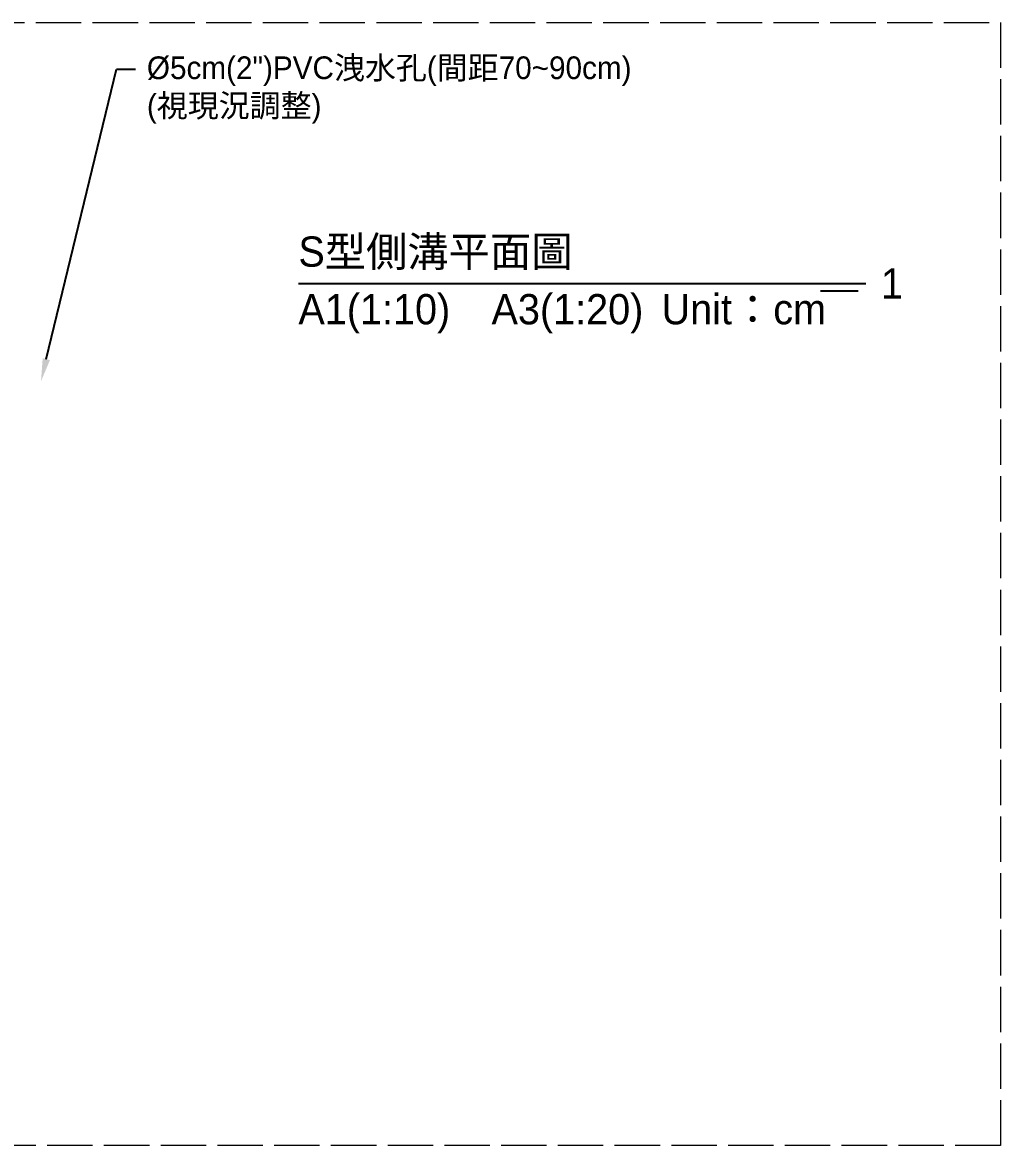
# Model space of a CAD drawing. Extents: x -2931 to 4779, y -2120 to 304.
# Drawn here: x 1625.3 to 1883.9, y 6.5 to 303.5 of the extents above; entities that cross this region are included whole.
import ezdxf
from ezdxf import colors
from ezdxf.entities.mleader import LeaderData, LeaderLine
from ezdxf.math import Vec2, Vec3

# ---------------------------------------------------------------- set-up
doc = ezdxf.new("R2010")
doc.units = 0
doc.header["$MEASUREMENT"] = 0
doc.linetypes.add('ACAD_ISO02W100', pattern=[15, 12, -3])
doc.layers.add('一、4.基本-隱藏', color=9, linetype='ACAD_ISO02W100', lineweight=20, plot=False)
doc.layers.add('三、3.文字-註解文字', color=2, linetype='Continuous')
doc.styles.add('次圖名(詳圖)', font='MS PGothic.ttf', dxfattribs={"height": 6})
doc.styles.add('註解文字(詳圖)', font='MS PGothic.ttf', dxfattribs={"height": 6})

msp = doc.modelspace()

# ---------------------------------------------------------------- linework, layer by layer
at = {"layer": '一、4.基本-隱藏'}
msp.add_lwpolyline([(1463.868, 303.536), (1883.868, 303.536), (1883.868, 6.536), (1463.868, 6.536)], close=True, dxfattribs=at)
at = {"layer": '三、3.文字-註解文字'}
for points in [[(1698.267, 234.505), (1848.267, 234.505)], [(1846.267, 232.505), (1836.267, 232.505)]]:
    msp.add_lwpolyline(points, dxfattribs=at)

# ---------------------------------------------------------------- texts
at = {"layer": '三、3.文字-註解文字', "char_height": 8, "attachment_point": 4, "style": '次圖名(詳圖)'}
for s, width, insert in [('S型側溝平面圖', 80.61929, (1698.267, 242.505)), ('1', 3, (1852.267, 234.505)), ('A1(1:10)\u3000A3(1:20){\\fMS PGothic|b0|i0|c128|p34;^IUnit：cm}', 136.03259, (1698.267, 226.505))]:
    msp.add_mtext_dynamic_manual_height_columns(s, width=width, gutter_width=15, heights=[0], dxfattribs=dict(at, insert=insert))

# ---------------------------------------------------------------- leaders
at = {"layer": '三、3.文字-註解文字'}
ml = msp.add_multileader_mtext('Standard', dxfattribs=at)
ml.set_content('{\\fMS PGothic|b0|i0|c128|p34;%%C5cm}(2")PVC洩水孔(間距70~90cm)\\P(視現況調整)', color=256, style='註解文字(詳圖)')
ml.set_leader_properties(color=144, linetype='ByLayer', lineweight=-1)
ml.build(insert=Vec2(0, 0))
ml.multileader.update_dxf_attribs({"dogleg_length": 5, "arrow_head_size": 6})
ctx = ml.context
ctx.base_point, ctx.char_height, ctx.arrow_head_size, ctx.landing_gap_size, ctx.plane_origin = Vec3(1655.22, 291.164), 6, 6, 3, Vec3(1630.22, 208.664)
notes = []
notes.append((ctx, [(0, (1, 1, 0), (1650.22, 291.164), (1, 0), 5, [(0, [(1630.22, 208.664)], 0, [])])]))
ctx.mtext.insert, ctx.mtext.flow_direction = Vec3(1658.22, 294.556), 5
for ctx, leaders in notes:
    for number, flags, end, landing, length, lines in leaders:
        leader = LeaderData()
        leader.index, (leader.has_last_leader_line, leader.has_dogleg_vector, leader.attachment_direction) = number, flags
        leader.last_leader_point, leader.dogleg_vector, leader.dogleg_length = Vec3(end), Vec3(landing), length
        for number, points, colour, breaks in lines:
            line = LeaderLine()
            line.index, line.vertices, line.color, line.breaks = number, Vec3.list(points), colors.encode_raw_color(colour), breaks
            leader.lines.append(line)
        ctx.leaders.append(leader)

doc.saveas('drawing.dxf')
